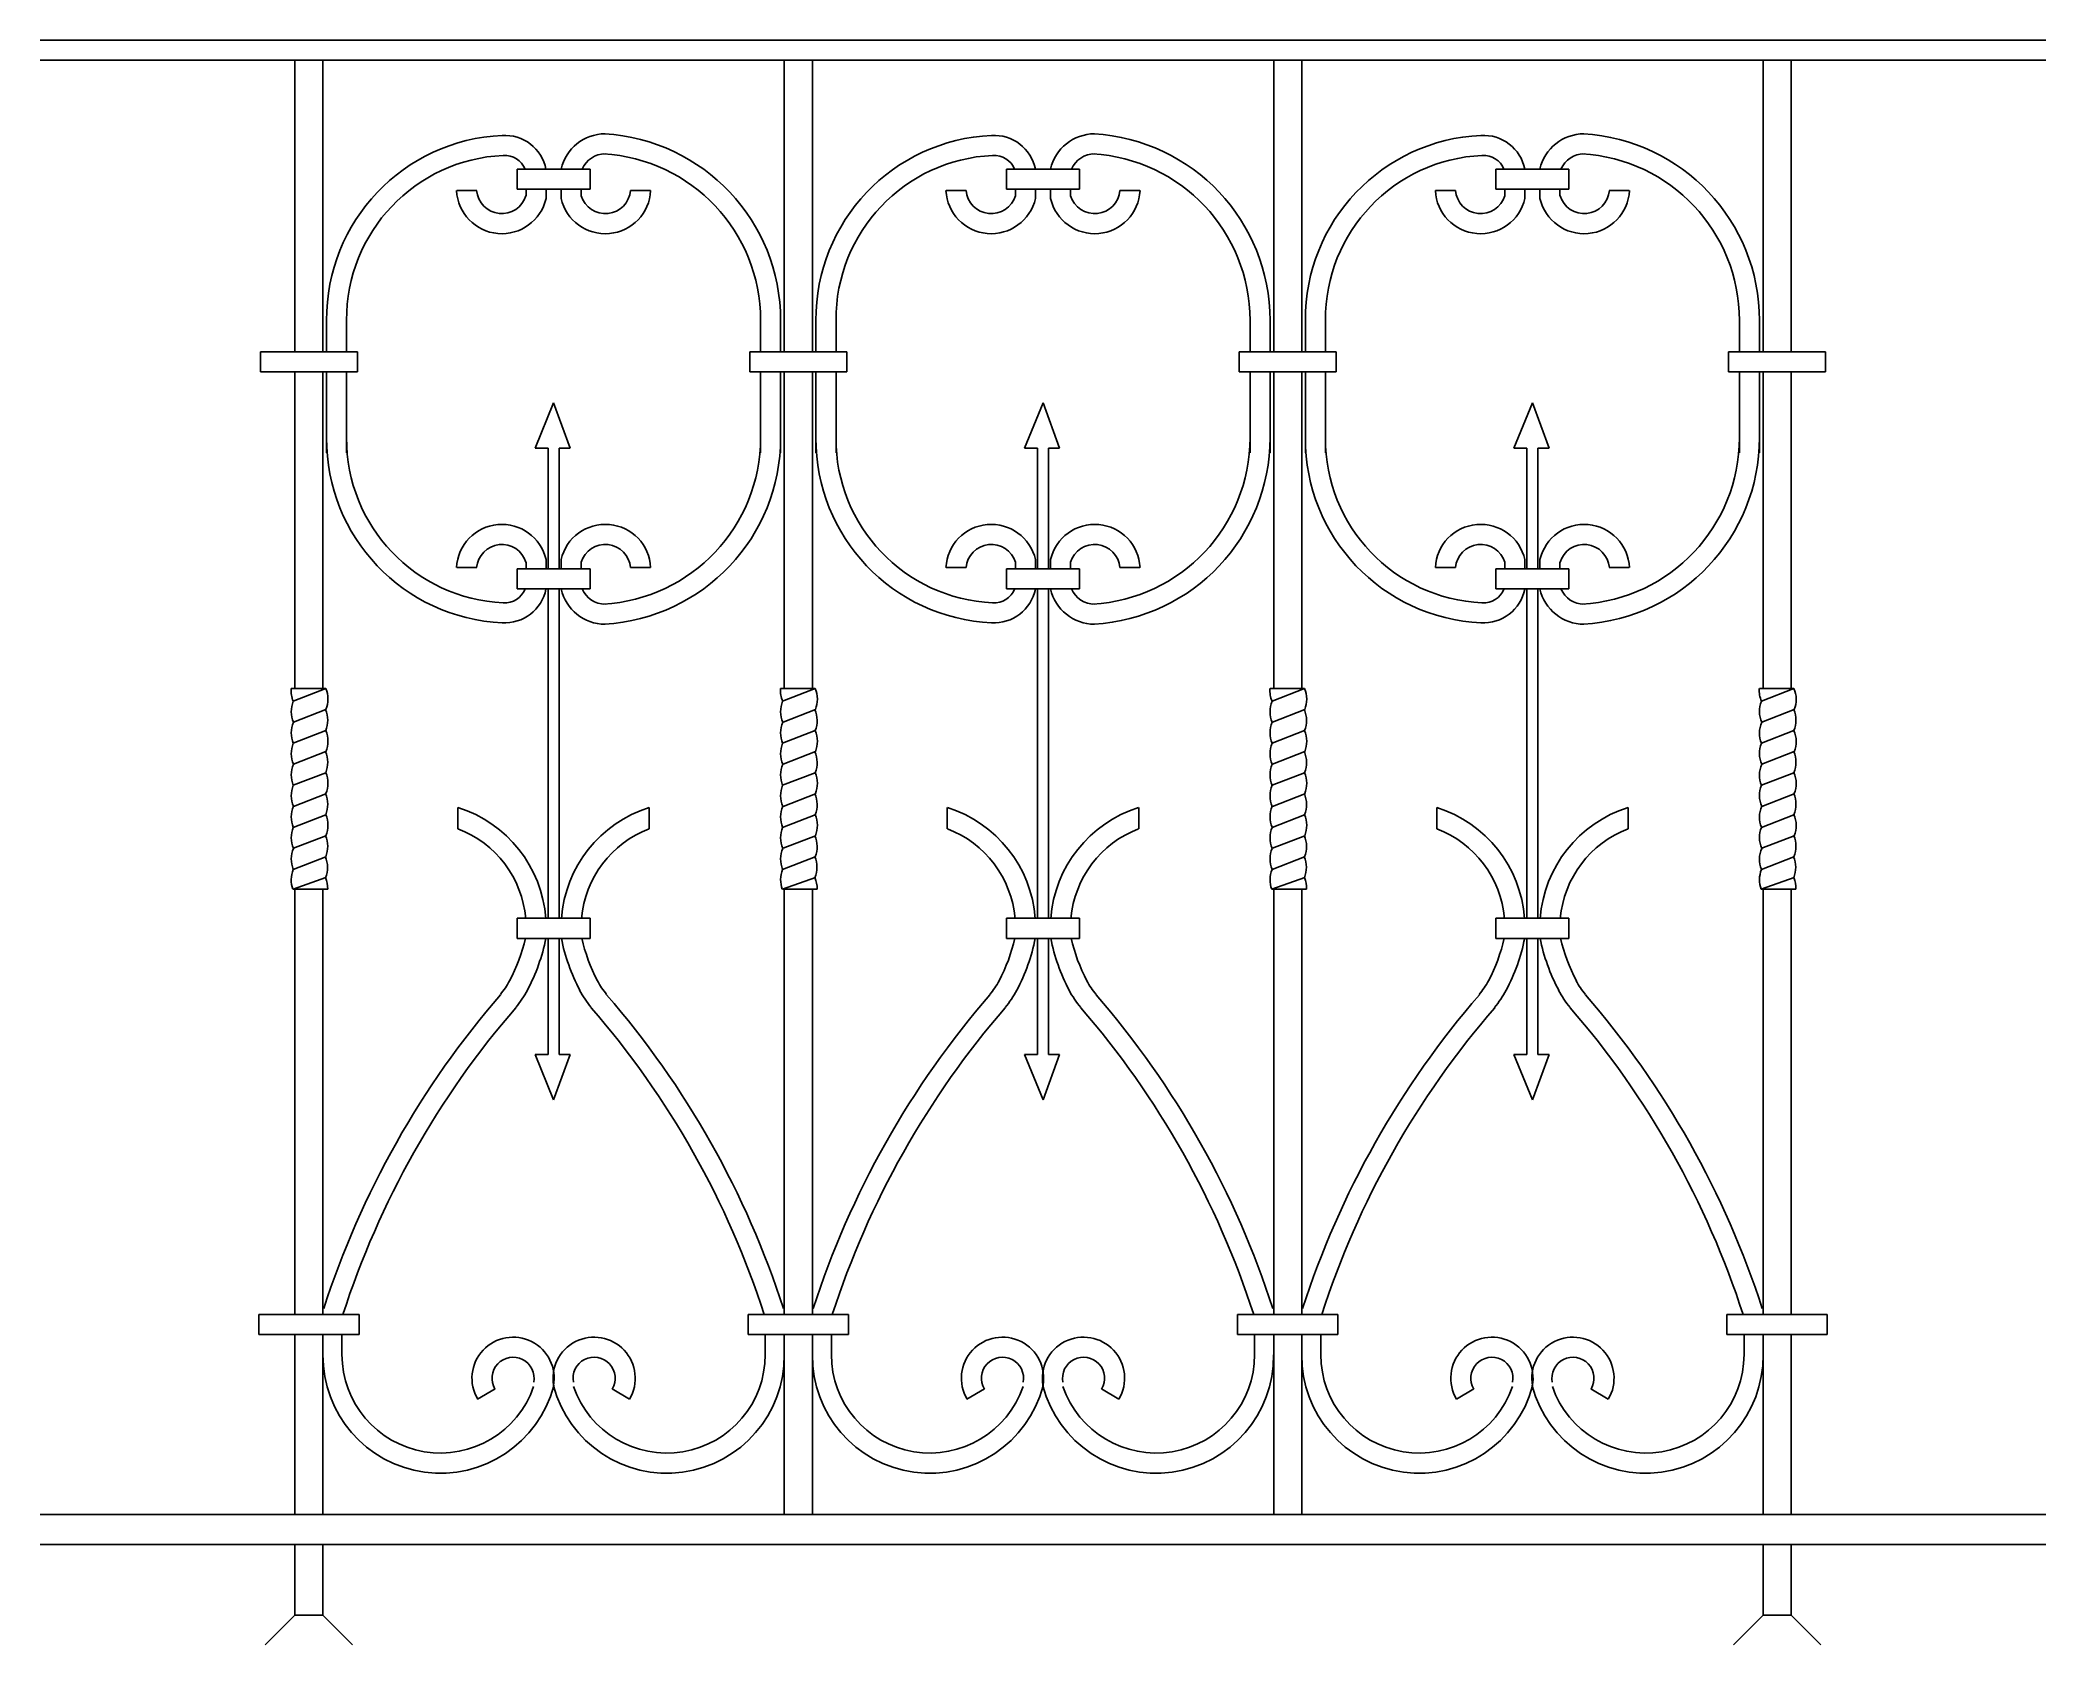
# Model space of a CAD drawing. Header units: metres. Extents: x -107 to -7, y 0 to 80.
import ezdxf

# ---------------------------------------------------------------- set-up
doc = ezdxf.new("R2010")
doc.units = ezdxf.units.M
doc.layers.add('2D$FER', color=7, linetype='Continuous')

msp = doc.modelspace()

# ---------------------------------------------------------------- linework, layer by layer
at = {"layer": '2D$FER'}
for p, q in [((-106.96, 80), (-6.96, 80)), ((-106.96, 79), (-6.96, 79)), ((-94.26, 79), (-94.26, 64.46)), ((-92.86, 79), (-92.86, 64.46)), ((-69.86, 79), (-69.86, 64.46)), ((-68.46, 79), (-68.46, 64.46)), ((-45.46, 79), (-45.46, 64.46)), ((-44.06, 79), (-44.06, 64.46)), ((-21.06, 79), (-21.06, 64.46)), ((-19.66, 79), (-19.66, 64.46)), ((-83.18, 73.57), (-79.54, 73.57)), ((-83.18, 73.57), (-83.18, 72.57)), ((-79.54, 73.57), (-79.54, 72.57)), ((-58.78, 73.57), (-55.14, 73.57)), ((-58.78, 73.57), (-58.78, 72.57)), ((-55.14, 73.57), (-55.14, 72.57)), ((-34.38, 73.57), (-30.74, 73.57)), ((-34.38, 73.57), (-34.38, 72.57)), ((-30.74, 73.57), (-30.74, 72.57)), ((-86.19, 72.5), (-85.19, 72.5)), ((-83.18, 72.57), (-79.54, 72.57)), ((-82.73, 72.23), (-82.73, 72.57)), ((-81.73, 72.11), (-81.73, 72.57)), ((-80.99, 72.11), (-80.99, 72.57)), ((-79.99, 72.23), (-79.99, 72.57)), ((-76.53, 72.5), (-77.53, 72.5)), ((-61.79, 72.5), (-60.79, 72.5)), ((-58.78, 72.57), (-55.14, 72.57)), ((-58.33, 72.23), (-58.33, 72.57)), ((-57.33, 72.11), (-57.33, 72.57)), ((-56.59, 72.11), (-56.59, 72.57)), ((-55.59, 72.23), (-55.59, 72.57)), ((-52.13, 72.5), (-53.13, 72.5)), ((-37.39, 72.5), (-36.39, 72.5)), ((-34.38, 72.57), (-30.74, 72.57)), ((-33.93, 72.23), (-33.93, 72.57)), ((-32.93, 72.11), (-32.93, 72.57)), ((-32.19, 72.11), (-32.19, 72.57)), ((-31.19, 72.23), (-31.19, 72.57)), ((-27.73, 72.5), (-28.73, 72.5)), ((-92.68, 66.03), (-92.68, 64.46)), ((-91.68, 66.03), (-91.68, 64.46)), ((-71.04, 66.03), (-71.04, 64.46)), ((-70.04, 66.03), (-70.04, 64.46)), ((-68.28, 66.03), (-68.28, 64.46)), ((-67.28, 66.03), (-67.28, 64.46)), ((-46.64, 66.03), (-46.64, 64.46)), ((-45.64, 66.03), (-45.64, 64.46)), ((-43.88, 66.03), (-43.88, 64.46)), ((-42.88, 66.03), (-42.88, 64.46)), ((-22.24, 66.03), (-22.24, 64.46)), ((-21.24, 66.03), (-21.24, 64.46)), ((-95.98, 63.46), (-95.98, 64.46)), ((-95.98, 64.46), (-91.14, 64.46)), ((-91.14, 63.46), (-91.14, 64.46)), ((-71.58, 63.46), (-71.58, 64.46)), ((-71.58, 64.46), (-66.74, 64.46)), ((-66.74, 63.46), (-66.74, 64.46)), ((-47.18, 63.46), (-47.18, 64.46)), ((-47.18, 64.46), (-42.34, 64.46)), ((-42.34, 63.46), (-42.34, 64.46)), ((-22.78, 63.46), (-22.78, 64.46)), ((-22.78, 64.46), (-17.94, 64.46)), ((-17.94, 63.46), (-17.94, 64.46)), ((-95.98, 63.46), (-91.14, 63.46)), ((-94.26, 63.46), (-94.26, 47.68)), ((-92.86, 63.46), (-92.86, 47.68)), ((-92.68, 59.43), (-92.68, 63.46)), ((-91.68, 59.43), (-91.68, 63.46)), ((-71.58, 63.46), (-66.74, 63.46)), ((-71.04, 59.43), (-71.04, 63.46)), ((-70.04, 59.43), (-70.04, 63.46)), ((-69.86, 63.46), (-69.86, 47.68)), ((-68.46, 63.46), (-68.46, 47.68)), ((-68.28, 59.43), (-68.28, 63.46)), ((-67.28, 59.43), (-67.28, 63.46)), ((-47.18, 63.46), (-42.34, 63.46)), ((-46.64, 59.43), (-46.64, 63.46)), ((-45.64, 59.43), (-45.64, 63.46)), ((-45.46, 63.46), (-45.46, 47.68)), ((-44.06, 63.46), (-44.06, 47.68)), ((-43.88, 59.43), (-43.88, 63.46)), ((-42.88, 59.43), (-42.88, 63.46)), ((-22.78, 63.46), (-17.94, 63.46)), ((-22.24, 59.43), (-22.24, 63.46)), ((-21.24, 59.43), (-21.24, 63.46)), ((-21.06, 63.46), (-21.06, 47.68)), ((-19.66, 63.46), (-19.66, 47.68)), ((-81.36, 61.91), (-82.28, 59.66)), ((-81.36, 61.91), (-80.53, 59.66)), ((-56.96, 61.91), (-57.88, 59.66)), ((-56.96, 61.91), (-56.13, 59.66)), ((-32.56, 61.91), (-33.48, 59.66)), ((-32.56, 61.91), (-31.73, 59.66)), ((-82.28, 59.66), (-81.63, 59.66)), ((-81.63, 59.66), (-81.63, 53.64)), ((-81.09, 59.66), (-81.09, 53.64)), ((-81.09, 59.66), (-80.53, 59.66)), ((-57.88, 59.66), (-57.23, 59.66)), ((-57.23, 59.66), (-57.23, 53.64)), ((-56.69, 59.66), (-56.69, 53.64)), ((-56.69, 59.66), (-56.13, 59.66)), ((-33.48, 59.66), (-32.83, 59.66)), ((-32.83, 59.66), (-32.83, 53.64)), ((-32.29, 59.66), (-32.29, 53.64)), ((-32.29, 59.66), (-31.73, 59.66)), ((-81.73, 54.1), (-81.73, 53.64)), ((-80.99, 54.1), (-80.99, 53.64)), ((-57.33, 54.1), (-57.33, 53.64)), ((-56.59, 54.1), (-56.59, 53.64)), ((-32.93, 54.1), (-32.93, 53.64)), ((-32.19, 54.1), (-32.19, 53.64)), ((-86.19, 53.71), (-85.19, 53.71)), ((-83.18, 53.64), (-79.54, 53.64)), ((-83.18, 52.64), (-83.18, 53.64)), ((-82.73, 53.97), (-82.73, 53.64)), ((-79.99, 53.97), (-79.99, 53.64)), ((-79.54, 52.64), (-79.54, 53.64)), ((-76.53, 53.71), (-77.53, 53.71)), ((-61.79, 53.71), (-60.79, 53.71)), ((-58.78, 53.64), (-55.14, 53.64)), ((-58.78, 52.64), (-58.78, 53.64)), ((-58.33, 53.97), (-58.33, 53.64)), ((-55.59, 53.97), (-55.59, 53.64)), ((-55.14, 52.64), (-55.14, 53.64)), ((-52.13, 53.71), (-53.13, 53.71)), ((-37.39, 53.71), (-36.39, 53.71)), ((-34.38, 53.64), (-30.74, 53.64)), ((-34.38, 52.64), (-34.38, 53.64)), ((-33.93, 53.97), (-33.93, 53.64)), ((-31.19, 53.97), (-31.19, 53.64)), ((-30.74, 52.64), (-30.74, 53.64)), ((-27.73, 53.71), (-28.73, 53.71)), ((-83.18, 52.64), (-79.54, 52.64)), ((-81.63, 52.64), (-81.63, 36.22)), ((-81.09, 52.64), (-81.09, 36.22)), ((-58.78, 52.64), (-55.14, 52.64)), ((-57.23, 52.64), (-57.23, 36.22)), ((-56.69, 52.64), (-56.69, 36.22)), ((-34.38, 52.64), (-30.74, 52.64)), ((-32.83, 52.64), (-32.83, 36.22)), ((-32.29, 52.64), (-32.29, 36.22)), ((-94.44, 47.68), (-92.72, 47.68)), ((-92.72, 47.68), (-94.34, 47.05)), ((-70.04, 47.68), (-68.32, 47.68)), ((-68.32, 47.68), (-69.94, 47.05)), ((-45.64, 47.68), (-43.92, 47.68)), ((-43.92, 47.68), (-45.54, 47.05)), ((-21.24, 47.68), (-19.52, 47.68)), ((-19.52, 47.68), (-21.14, 47.05)), ((-92.71, 46.63), (-94.32, 46)), ((-68.31, 46.63), (-69.92, 46)), ((-43.91, 46.63), (-45.52, 46)), ((-19.51, 46.63), (-21.12, 46)), ((-92.72, 45.58), (-94.34, 44.95)), ((-68.32, 45.58), (-69.94, 44.95)), ((-43.92, 45.58), (-45.54, 44.95)), ((-19.52, 45.58), (-21.14, 44.95)), ((-92.71, 44.53), (-94.32, 43.9)), ((-68.31, 44.53), (-69.92, 43.9)), ((-43.91, 44.53), (-45.52, 43.9)), ((-19.51, 44.53), (-21.12, 43.9)), ((-92.72, 43.48), (-94.34, 42.85)), ((-68.32, 43.48), (-69.94, 42.85)), ((-43.92, 43.48), (-45.54, 42.85)), ((-19.52, 43.48), (-21.14, 42.85)), ((-92.71, 42.43), (-94.32, 41.8)), ((-68.31, 42.43), (-69.92, 41.8)), ((-43.91, 42.43), (-45.52, 41.8)), ((-19.51, 42.43), (-21.12, 41.8)), ((-92.72, 41.38), (-94.34, 40.75)), ((-86.13, 40.68), (-86.13, 41.74)), ((-76.59, 40.68), (-76.59, 41.74)), ((-68.32, 41.38), (-69.94, 40.75)), ((-61.73, 40.68), (-61.73, 41.74)), ((-52.19, 40.68), (-52.19, 41.74)), ((-43.92, 41.38), (-45.54, 40.75)), ((-37.33, 40.68), (-37.33, 41.74)), ((-27.79, 40.68), (-27.79, 41.74)), ((-19.52, 41.38), (-21.14, 40.75)), ((-92.71, 40.34), (-94.32, 39.71)), ((-68.31, 40.34), (-69.92, 39.71)), ((-43.91, 40.34), (-45.52, 39.71)), ((-19.51, 40.34), (-21.12, 39.71)), ((-92.72, 39.29), (-94.34, 38.66)), ((-68.32, 39.29), (-69.94, 38.66)), ((-43.92, 39.29), (-45.54, 38.66)), ((-19.52, 39.29), (-21.14, 38.66)), ((-92.71, 38.25), (-94.35, 37.68)), ((-68.31, 38.25), (-69.95, 37.68)), ((-43.91, 38.25), (-45.55, 37.68)), ((-19.51, 38.25), (-21.15, 37.68)), ((-94.35, 37.68), (-92.62, 37.68)), ((-94.26, 37.68), (-94.26, 16.47)), ((-92.86, 37.68), (-92.86, 16.47)), ((-69.95, 37.68), (-68.22, 37.68)), ((-69.86, 37.68), (-69.86, 16.47)), ((-68.46, 37.68), (-68.46, 16.47)), ((-45.55, 37.68), (-43.82, 37.68)), ((-45.46, 37.68), (-45.46, 16.47)), ((-44.06, 37.68), (-44.06, 16.47)), ((-21.15, 37.68), (-19.42, 37.68)), ((-21.06, 37.68), (-21.06, 16.47)), ((-19.66, 37.68), (-19.66, 16.47)), ((-83.18, 36.22), (-79.54, 36.22)), ((-83.18, 36.22), (-83.18, 35.22)), ((-79.54, 36.22), (-79.54, 35.22)), ((-58.78, 36.22), (-55.14, 36.22)), ((-58.78, 36.22), (-58.78, 35.22)), ((-55.14, 36.22), (-55.14, 35.22)), ((-34.38, 36.22), (-30.74, 36.22)), ((-34.38, 36.22), (-34.38, 35.22)), ((-30.74, 36.22), (-30.74, 35.22)), ((-83.18, 35.22), (-79.54, 35.22)), ((-81.63, 35.22), (-81.63, 29.43)), ((-81.09, 35.22), (-81.09, 29.43)), ((-58.78, 35.22), (-55.14, 35.22)), ((-57.23, 35.22), (-57.23, 29.43)), ((-56.69, 35.22), (-56.69, 29.43)), ((-34.38, 35.22), (-30.74, 35.22)), ((-32.83, 35.22), (-32.83, 29.43)), ((-32.29, 35.22), (-32.29, 29.43)), ((-81.36, 27.17), (-82.28, 29.43)), ((-82.28, 29.43), (-81.63, 29.43)), ((-81.36, 27.17), (-80.53, 29.43)), ((-81.09, 29.43), (-80.53, 29.43)), ((-56.96, 27.17), (-57.88, 29.43)), ((-57.88, 29.43), (-57.23, 29.43)), ((-56.96, 27.17), (-56.13, 29.43)), ((-56.69, 29.43), (-56.13, 29.43)), ((-32.56, 27.17), (-33.48, 29.43)), ((-33.48, 29.43), (-32.83, 29.43)), ((-32.56, 27.17), (-31.73, 29.43)), ((-32.29, 29.43), (-31.73, 29.43)), ((-96.06, 16.47), (-91.06, 16.47)), ((-96.06, 16.47), (-96.06, 15.47)), ((-91.06, 16.47), (-91.06, 15.47)), ((-71.66, 16.47), (-66.66, 16.47)), ((-71.66, 16.47), (-71.66, 15.47)), ((-66.66, 16.47), (-66.66, 15.47)), ((-47.26, 16.47), (-42.26, 16.47)), ((-47.26, 16.47), (-47.26, 15.47)), ((-42.26, 16.47), (-42.26, 15.47)), ((-22.86, 16.47), (-17.86, 16.47)), ((-22.86, 16.47), (-22.86, 15.47)), ((-17.86, 16.47), (-17.86, 15.47)), ((-96.06, 15.47), (-91.06, 15.47)), ((-94.26, 15.47), (-94.26, 6.5)), ((-92.86, 15.47), (-92.86, 6.5)), ((-91.91, 14.47), (-91.91, 15.47)), ((-71.66, 15.47), (-66.66, 15.47)), ((-70.81, 14.47), (-70.81, 15.47)), ((-69.86, 15.47), (-69.86, 6.5)), ((-68.46, 15.47), (-68.46, 6.5)), ((-67.51, 14.47), (-67.51, 15.47)), ((-47.26, 15.47), (-42.26, 15.47)), ((-46.41, 14.47), (-46.41, 15.47)), ((-45.46, 15.47), (-45.46, 6.5)), ((-44.06, 15.47), (-44.06, 6.5)), ((-43.11, 14.47), (-43.11, 15.47)), ((-22.86, 15.47), (-17.86, 15.47)), ((-22.01, 14.47), (-22.01, 15.47)), ((-21.06, 15.47), (-21.06, 6.5)), ((-19.66, 15.47), (-19.66, 6.5)), ((-85.15, 12.25), (-84.28, 12.76)), ((-77.58, 12.25), (-78.44, 12.76)), ((-60.75, 12.25), (-59.88, 12.76)), ((-53.18, 12.25), (-54.04, 12.76)), ((-36.35, 12.25), (-35.48, 12.76)), ((-28.78, 12.25), (-29.64, 12.76)), ((-106.96, 6.5), (-6.96, 6.5)), ((-6.96, 6.5), (-32.27, 6.5)), ((-94.26, 5), (-94.26, 1.48)), ((-92.86, 5), (-92.86, 1.48)), ((-21.06, 5), (-21.06, 1.48)), ((-19.66, 5), (-19.66, 1.48)), ((-106.96, 5), (-6.96, 5)), ((-94.26, 1.48), (-95.74, 0)), ((-92.86, 1.48), (-94.26, 1.48)), ((-92.86, 1.48), (-91.38, 0)), ((-21.06, 1.48), (-22.54, 0)), ((-21.06, 1.48), (-19.66, 1.48)), ((-19.66, 1.48), (-18.18, 0))]:
    msp.add_line(p, q, dxfattribs=at)
for centre, radius, start, end in [((-83.5, 66.08), 9.18, 92.6291, 180.343), ((-83.79, 73.16), 2.09, 11.1696, 93.8381), ((-78.78, 73.07), 2.26, 90.308, 167.2115), ((-79.35, 66.03), 9.31, 0, 86.7065), ((-59.1, 66.08), 9.18, 92.6291, 180.343), ((-59.39, 73.16), 2.09, 11.1696, 93.8381), ((-54.38, 73.07), 2.26, 90.308, 167.2115), ((-54.95, 66.03), 9.31, 0, 86.7065), ((-34.7, 66.08), 9.18, 92.6291, 180.343), ((-34.99, 73.16), 2.09, 11.1696, 93.8381), ((-29.98, 73.07), 2.26, 90.308, 167.2115), ((-30.55, 66.03), 9.31, 0, 86.7065), ((-83.5, 66.08), 8.18, 92.6291, 180.343), ((-83.79, 73.16), 1.09, 21.8007, 93.8381), ((-78.78, 73.07), 1.26, 90.308, 156.5972), ((-79.35, 66.03), 8.31, 0, 86.7065), ((-59.1, 66.08), 8.18, 92.6291, 180.343), ((-59.39, 73.16), 1.09, 21.8007, 93.8381), ((-54.38, 73.07), 1.26, 90.308, 156.5972), ((-54.95, 66.03), 8.31, 0, 86.7065), ((-34.7, 66.08), 8.18, 92.6291, 180.343), ((-34.99, 73.16), 1.09, 21.8007, 93.8381), ((-29.98, 73.07), 1.26, 90.308, 156.5972), ((-30.55, 66.03), 8.31, 0, 86.7065), ((-83.94, 72.61), 2.26, 182.6801, 347.2115), ((-83.94, 72.61), 1.26, 184.813, 342.8407), ((-78.78, 72.61), 2.26, 192.7885, 357.3199), ((-78.78, 72.61), 1.26, 197.1593, 355.187), ((-59.54, 72.61), 2.26, 182.6801, 347.2115), ((-59.54, 72.61), 1.26, 184.813, 342.8407), ((-54.38, 72.61), 2.26, 192.7885, 357.3199), ((-54.38, 72.61), 1.26, 197.1593, 355.187), ((-35.14, 72.61), 2.26, 182.6801, 347.2115), ((-35.14, 72.61), 1.26, 184.813, 342.8407), ((-29.98, 72.61), 2.26, 192.7885, 357.3199), ((-29.98, 72.61), 1.26, 197.1593, 355.187), ((-83.5, 60.12), 9.18, 179.657, 267.3709), ((-83.5, 60.12), 8.18, 179.657, 267.3709), ((-79.35, 60.18), 8.31, 273.2935, 360), ((-79.35, 60.18), 9.31, 273.2935, 360), ((-59.1, 60.12), 9.18, 179.657, 267.3709), ((-59.1, 60.12), 8.18, 179.657, 267.3709), ((-54.95, 60.18), 8.31, 273.2935, 0), ((-54.95, 60.18), 9.31, 273.2935, 360), ((-34.7, 60.12), 9.18, 179.657, 267.3709), ((-34.7, 60.12), 8.18, 179.657, 267.3709), ((-30.55, 60.18), 8.31, 273.2935, 0), ((-30.55, 60.18), 9.31, 273.2935, 360), ((-83.94, 53.6), 2.26, 12.7885, 177.3199), ((-78.78, 53.6), 2.26, 2.6801, 167.2115), ((-59.54, 53.6), 2.26, 12.7885, 177.3199), ((-54.38, 53.6), 2.26, 2.6801, 167.2115), ((-35.14, 53.6), 2.26, 12.7885, 177.3199), ((-29.98, 53.6), 2.26, 2.6801, 167.2115), ((-83.94, 53.6), 1.26, 17.1593, 175.187), ((-78.78, 53.6), 1.26, 4.813, 162.8407), ((-59.54, 53.6), 1.26, 17.1593, 175.187), ((-54.38, 53.6), 1.26, 4.813, 162.8407), ((-35.14, 53.6), 1.26, 17.1593, 175.187), ((-29.98, 53.6), 1.26, 4.813, 162.8407), ((-83.79, 53.04), 2.09, 266.1619, 348.8304), ((-83.79, 53.04), 1.09, 266.1619, 338.1993), ((-78.78, 53.14), 2.26, 192.7885, 269.692), ((-78.78, 53.14), 1.26, 203.4028, 269.692), ((-59.39, 53.04), 2.09, 266.1619, 348.8304), ((-59.39, 53.04), 1.09, 266.1619, 338.1993), ((-54.38, 53.14), 2.26, 192.7885, 269.692), ((-54.38, 53.14), 1.26, 203.4028, 269.692), ((-34.99, 53.04), 2.09, 266.1619, 348.8304), ((-34.99, 53.04), 1.09, 266.1619, 338.1993), ((-29.98, 53.14), 2.26, 192.7885, 269.692), ((-29.98, 53.14), 1.26, 203.4028, 269.692), ((-93.08, 47.58), 1.37, 176.0486, 203.1466), ((-93.07, 46.53), 1.37, 157.9928, 203.1466), ((-93.98, 47.14), 1.37, 337.9928, 23.1466), ((-68.68, 47.58), 1.37, 176.0486, 203.1466), ((-68.67, 46.53), 1.37, 157.9928, 203.1466), ((-69.58, 47.14), 1.37, 337.9928, 23.1466), ((-44.28, 47.58), 1.37, 176.0486, 203.1466), ((-44.27, 46.53), 1.37, 157.9928, 203.1466), ((-45.18, 47.14), 1.37, 337.9928, 23.1466), ((-19.88, 47.58), 1.37, 176.0486, 203.1466), ((-19.87, 46.53), 1.37, 157.9928, 203.1466), ((-20.78, 47.14), 1.37, 337.9928, 23.1466), ((-93.99, 46.09), 1.37, 337.9928, 23.1466), ((-69.59, 46.09), 1.37, 337.9928, 23.1466), ((-45.19, 46.09), 1.37, 337.9928, 23.1466), ((-20.79, 46.09), 1.37, 337.9928, 23.1466), ((-93.07, 45.46), 1.37, 156.8534, 202.0072), ((-93.98, 45.04), 1.37, 337.9928, 23.1466), ((-68.67, 45.46), 1.37, 156.8534, 202.0072), ((-69.58, 45.04), 1.37, 337.9928, 23.1466), ((-44.27, 45.46), 1.37, 156.8534, 202.0072), ((-45.18, 45.04), 1.37, 337.9928, 23.1466), ((-19.87, 45.46), 1.37, 156.8534, 202.0072), ((-20.78, 45.04), 1.37, 337.9928, 23.1466), ((-93.07, 44.44), 1.37, 157.9928, 203.1466), ((-93.99, 43.99), 1.37, 337.9928, 23.1466), ((-68.67, 44.44), 1.37, 157.9928, 203.1466), ((-69.59, 43.99), 1.37, 337.9928, 23.1466), ((-44.27, 44.44), 1.37, 157.9928, 203.1466), ((-45.19, 43.99), 1.37, 337.9928, 23.1466), ((-19.87, 44.44), 1.37, 157.9928, 203.1466), ((-20.79, 43.99), 1.37, 337.9928, 23.1466), ((-93.07, 43.36), 1.37, 156.8534, 202.0072), ((-93.98, 42.95), 1.37, 337.9928, 23.1466), ((-68.67, 43.36), 1.37, 156.8534, 202.0072), ((-69.58, 42.95), 1.37, 337.9928, 23.1466), ((-44.27, 43.36), 1.37, 156.8534, 202.0072), ((-45.18, 42.95), 1.37, 337.9928, 23.1466), ((-19.87, 43.36), 1.37, 156.8534, 202.0072), ((-20.78, 42.95), 1.37, 337.9928, 23.1466), ((-93.07, 42.34), 1.37, 157.9928, 203.1466), ((-93.99, 41.9), 1.37, 337.9928, 23.1466), ((-68.67, 42.34), 1.37, 157.9928, 203.1466), ((-69.59, 41.9), 1.37, 337.9928, 23.1466), ((-44.27, 42.34), 1.37, 157.9928, 203.1466), ((-45.19, 41.9), 1.37, 337.9928, 23.1466), ((-19.87, 42.34), 1.37, 157.9928, 203.1466), ((-20.79, 41.9), 1.37, 337.9928, 23.1466), ((-93.07, 41.27), 1.37, 156.8534, 202.0072), ((-93.98, 40.85), 1.37, 337.9928, 23.1466), ((-88.01, 35.75), 6.28, 4.2773, 72.5626), ((-74.71, 35.75), 6.28, 107.4374, 175.7227), ((-68.67, 41.27), 1.37, 156.8534, 202.0072), ((-69.58, 40.85), 1.37, 337.9928, 23.1466), ((-63.61, 35.75), 6.28, 4.2773, 72.5626), ((-50.31, 35.75), 6.28, 107.4374, 175.7227), ((-44.27, 41.27), 1.37, 156.8534, 202.0072), ((-45.18, 40.85), 1.37, 337.9928, 23.1466), ((-39.21, 35.75), 6.28, 4.2773, 72.5626), ((-25.91, 35.75), 6.28, 107.4374, 175.7227), ((-19.87, 41.27), 1.37, 156.8534, 202.0072), ((-20.78, 40.85), 1.37, 337.9928, 23.1466), ((-93.07, 40.24), 1.37, 157.9928, 203.1466), ((-93.99, 39.8), 1.37, 337.9928, 23.1466), ((-88.01, 35.75), 5.28, 5.0902, 69.1163), ((-74.71, 35.75), 5.28, 110.8837, 174.9098), ((-68.67, 40.24), 1.37, 157.9928, 203.1466), ((-69.59, 39.8), 1.37, 337.9928, 23.1466), ((-63.61, 35.75), 5.28, 5.0902, 69.1163), ((-50.31, 35.75), 5.28, 110.8837, 174.9098), ((-44.27, 40.24), 1.37, 157.9928, 203.1466), ((-45.19, 39.8), 1.37, 337.9928, 23.1466), ((-39.21, 35.75), 5.28, 5.0902, 69.1163), ((-25.91, 35.75), 5.28, 110.8837, 174.9098), ((-19.87, 40.24), 1.37, 157.9928, 203.1466), ((-20.79, 39.8), 1.37, 337.9928, 23.1466), ((-93.07, 39.17), 1.37, 156.8534, 202.0072), ((-94, 38.75), 1.37, 337.9928, 23.1466), ((-68.67, 39.17), 1.37, 156.8534, 202.0072), ((-69.6, 38.75), 1.37, 337.9928, 23.1466), ((-44.27, 39.17), 1.37, 156.8534, 202.0072), ((-45.2, 38.75), 1.37, 337.9928, 23.1466), ((-19.87, 39.17), 1.37, 156.8534, 202.0072), ((-20.8, 38.75), 1.37, 337.9928, 23.1466), ((-93.07, 38.14), 1.37, 157.9928, 200.0705), ((-93.99, 37.71), 1.37, 358.6179, 23.1466), ((-68.67, 38.14), 1.37, 157.9928, 200.0705), ((-69.59, 37.71), 1.37, 358.6179, 23.1466), ((-44.27, 38.14), 1.37, 157.9928, 200.0705), ((-45.19, 37.71), 1.37, 358.6179, 23.1466), ((-19.87, 38.14), 1.37, 157.9928, 200.0705), ((-20.79, 37.71), 1.37, 358.6179, 23.1466), ((-90.9, 37.03), 8.33, 331.9117, 347.5054), ((-90.9, 37.03), 9.33, 331.9117, 348.8621), ((-71.82, 37.03), 9.33, 191.1379, 208.0883), ((-71.82, 37.03), 8.33, 192.4946, 208.0883), ((-66.5, 37.03), 8.33, 331.9117, 347.5054), ((-66.5, 37.03), 9.33, 331.9117, 348.8621), ((-47.42, 37.03), 9.33, 191.1379, 208.0883), ((-47.42, 37.03), 8.33, 192.4946, 208.0883), ((-42.1, 37.03), 8.33, 331.9117, 347.5054), ((-42.1, 37.03), 9.33, 331.9117, 348.8621), ((-23.02, 37.03), 9.33, 191.1379, 208.0883), ((-23.02, 37.03), 8.33, 192.4946, 208.0883), ((-87.08, 34.99), 4, 320.0076, 331.9117), ((-75.65, 34.99), 4, 208.0883, 219.9924), ((-62.68, 34.99), 4, 320.0076, 331.9117), ((-51.25, 34.99), 4, 208.0883, 219.9924), ((-38.28, 34.99), 4, 320.0076, 331.9117), ((-26.85, 34.99), 4, 208.0883, 219.9924), ((-49.96, 2.92), 45.04, 139.1022, 162.1013), ((-87.08, 34.99), 5, 320.0076, 331.9117), ((-75.65, 34.99), 5, 208.0883, 219.9924), ((-112.76, 2.92), 45.04, 17.8987, 40.8978), ((-25.56, 2.92), 45.04, 139.1022, 162.1013), ((-62.68, 34.99), 5, 320.0076, 331.9117), ((-51.25, 34.99), 5, 208.0883, 219.9924), ((-88.36, 2.92), 45.04, 17.8987, 40.8978), ((-1.16, 2.92), 45.04, 139.1022, 162.1013), ((-38.28, 34.99), 5, 320.0076, 331.9117), ((-26.85, 34.99), 5, 208.0883, 219.9924), ((-63.96, 2.92), 45.04, 17.8987, 40.8978), ((-49.96, 2.92), 44.04, 139.082, 162.0917), ((-112.76, 2.92), 44.04, 17.9083, 40.918), ((-25.56, 2.92), 44.04, 139.082, 162.0917), ((-88.36, 2.92), 44.04, 17.9083, 40.918), ((-1.16, 2.92), 44.04, 139.082, 162.0917), ((-63.96, 2.92), 44.04, 17.9083, 40.918), ((-83.38, 13.29), 2.05, 349.3839, 210.6382), ((-79.34, 13.29), 2.05, 329.3618, 190.6161), ((-58.98, 13.29), 2.05, 349.3839, 210.6382), ((-54.94, 13.29), 2.05, 329.3618, 190.6161), ((-34.58, 13.29), 2.05, 349.3839, 210.6382), ((-30.54, 13.29), 2.05, 329.3618, 190.6161), ((-87.01, 14.41), 5.85, 179.4506, 345.154), ((-87, 14.47), 4.91, 180, 341.0711), ((-83.38, 13.29), 1.05, 349.3839, 210.6382), ((-75.71, 14.41), 5.85, 194.846, 0.5494), ((-79.34, 13.29), 1.05, 329.3618, 190.6161), ((-75.72, 14.47), 4.91, 198.9289, 0), ((-62.61, 14.41), 5.85, 179.4506, 345.154), ((-62.6, 14.47), 4.91, 180, 341.0711), ((-58.98, 13.29), 1.05, 349.3839, 210.6382), ((-51.31, 14.41), 5.85, 194.846, 0.5494), ((-54.94, 13.29), 1.05, 329.3618, 190.6161), ((-51.32, 14.47), 4.91, 198.9289, 0), ((-38.21, 14.41), 5.85, 179.4506, 345.154), ((-38.2, 14.47), 4.91, 180, 341.0711), ((-34.58, 13.29), 1.05, 349.3839, 210.6382), ((-26.91, 14.41), 5.85, 194.846, 0.5494), ((-30.54, 13.29), 1.05, 329.3618, 190.6161), ((-26.92, 14.47), 4.91, 198.9289, 0)]:
    msp.add_arc(centre, radius, start, end, dxfattribs=at)

doc.saveas('drawing.dxf')
